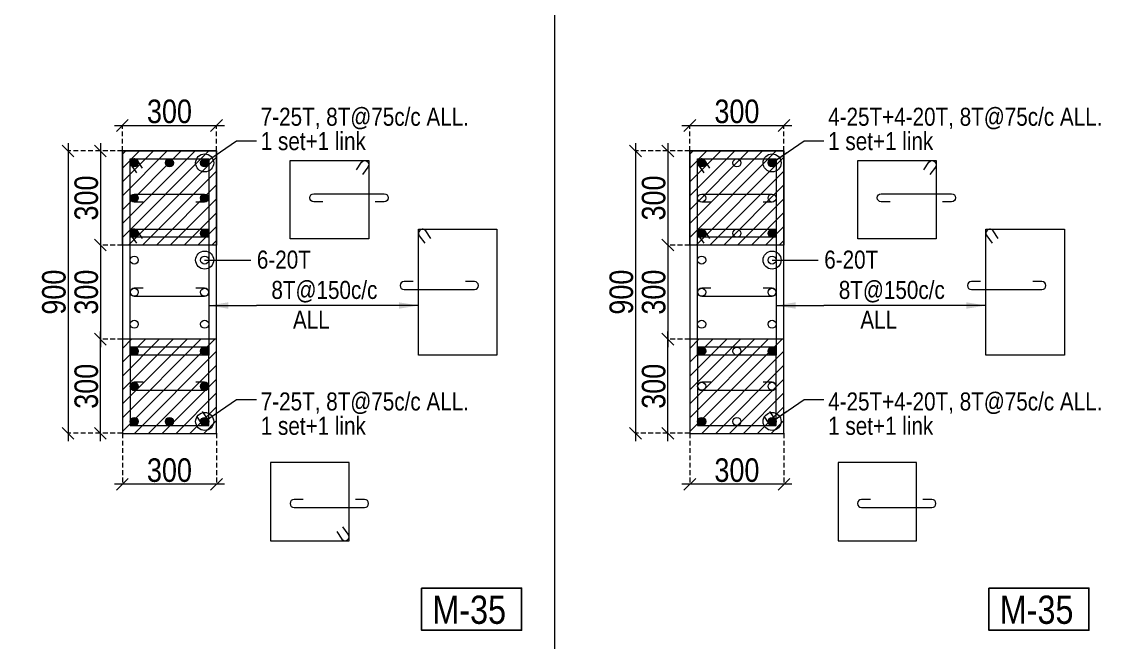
# Model space of a CAD drawing. Header units: millimetres. Extents: x 1112055 to 3390982, y -148532 to 766891.
# Drawn here: x 2107489 to 2121378, y 155089 to 162999 of the extents above; entities that cross this region are included whole.
import ezdxf
from ezdxf.enums import TextEntityAlignment as Align

# ---------------------------------------------------------------- set-up
doc = ezdxf.new("R2010")
doc.units = ezdxf.units.MM
doc.header["$PDMODE"] = 35
doc.header["$PDSIZE"] = -25
doc.linetypes.add('DASHED2', pattern=[0.375, 0.25, -0.125])
for name, color, linetype, lineweight in [('B COL', 1, 'Continuous', 30), ('B COL. SIZE DIM', 220, 'Continuous', 25), ('B COLSCH', 204, 'Continuous', 20), ('B STEEL', 34, 'Continuous', 15), ('B TITLE BLOCK', 250, 'Continuous', 0), ('B-ST TEXT', 7, 'Continuous', 9), ('F HATCH', 251, 'Continuous', 18)]:
    doc.layers.add(name, color=color, linetype=linetype, lineweight=lineweight)
doc.layers.add('B TEXT', color=7, linetype='Continuous')
doc.styles.add('dim inside', font='romans.shx', dxfattribs={"width": 0.8, "height": 125})
doc.styles.add('SWINC', font='swissc.ttf')
doc.styles.add('TAHOMA', font='tahoma.ttf')
doc.dimstyles.new('dim inside', dxfattribs={"dimtxt": 125, "dimasz": 100, "dimexe": 0, "dimexo": 0, "dimgap": 10, "dimtad": 0, "dimdec": 0, "dimzin": 0, "dimdsep": 46, "dimtxsty": 'dim inside', "dimblk": 'SMALL', "dimcen": 0.09, "dimadec": 0, "dimazin": 0, "dimtfac": 1, "dimtdec": 0, "dimtofl": 0, "dimtmove": 0, "dimatfit": 3, "dimfxl": 1, "dimtolj": 1, "dimtzin": 0, "dimarcsym": 2})
doc.dimstyles.new('PARESH', dxfattribs={"dimscale": 0, "dimtxt": 300, "dimasz": 150, "dimexe": 150, "dimexo": 150, "dimgap": 25, "dimtad": 1, "dimdec": 0, "dimzin": 0, "dimdsep": 46, "dimtxsty": 'TAHOMA', "dimblk": 'ARCHTICK', "dimcen": 100, "dimdle": 150, "dimclrd": 251, "dimclre": 251, "dimclrt": 6, "dimadec": 0, "dimazin": 0, "dimtfac": 1, "dimtdec": 0, "dimtix": 1, "dimtofl": 0, "dimtmove": 0, "dimatfit": 2, "dimfxl": 0.18, "dimtolj": 1, "dimtzin": 0, "dimlwd": 9, "dimlwe": 9, "dimarcsym": 0})
pattern_1 = [(45, (1207859.92, 88950.04), (-88.388348, 88.388348), [])]
pattern_2 = [(45, (1215093.46, 88950.04), (-88.388348, 88.388348), [])]

# ---------------------------------------------------------------- blocks, each defined once
blk = doc.blocks.new('_Oblique')
at = {"color": 0, "linetype": 'ByBlock', "lineweight": -2}
blk.add_line((-0.5, -0.5), (0.5, 0.5), dxfattribs=at)
blk = doc.blocks.new('*D342')
at = {"layer": 'B COL. SIZE DIM', "color": 250, "lineweight": 9, "ltscale": 250, "transparency": 16777216}
blk.add_line((2108672, 161676), (2110072, 161676), dxfattribs=at)
at = {"layer": 'B COL. SIZE DIM', "color": 250, "linetype": 'DASHED2', "lineweight": 9, "ltscale": 250, "transparency": 16777216}
for p, q in [((2108772, 161352), (2108772, 161676)), ((2109972, 161352), (2109972, 161676))]:
    blk.add_line(p, q, dxfattribs=at)
at = {"layer": 'Defpoints', "color": 0, "ltscale": 250, "transparency": 16777216}
for p in [(2109972, 161676), (2108772, 161352), (2109972, 161352)]:
    blk.add_point(p, dxfattribs=at)
at = {"layer": 'B COL. SIZE DIM', "color": 250, "lineweight": 9, "ltscale": 250, "transparency": 16777216, "xscale": 150, "yscale": 150, "zscale": 150, "rotation": 180}
blk.add_blockref('_Oblique', (2108772, 161676), dxfattribs=at)
at = {"layer": 'B COL. SIZE DIM', "color": 250, "lineweight": 9, "ltscale": 250, "transparency": 16777216, "xscale": 150, "yscale": 150, "zscale": 150}
blk.add_blockref('_Oblique', (2109972, 161676), dxfattribs=at)
at = {"layer": 'B COL. SIZE DIM', "color": 6, "ltscale": 250, "transparency": 16777216, "insert": (2109372, 161855), "char_height": 300, "attachment_point": 5, "style": 'SWINC'}
blk.add_mtext('\\A1;300', dxfattribs=at)
blk = doc.blocks.new('*D343')
at = {"layer": 'B COL. SIZE DIM', "color": 250, "lineweight": 9, "ltscale": 250, "transparency": 16777216}
blk.add_line((2108492, 160252), (2108492, 158852), dxfattribs=at)
at = {"layer": 'B COL. SIZE DIM', "color": 250, "linetype": 'DASHED2', "lineweight": 9, "ltscale": 250, "transparency": 16777216}
for p, q in [((2108772, 160152), (2108492, 160152)), ((2108772, 158952), (2108492, 158952))]:
    blk.add_line(p, q, dxfattribs=at)
at = {"layer": 'Defpoints', "color": 0, "ltscale": 250, "transparency": 16777216}
for p in [(2108772, 160152), (2108492, 158952), (2108772, 158952)]:
    blk.add_point(p, dxfattribs=at)
at = {"layer": 'B COL. SIZE DIM', "color": 250, "lineweight": 9, "ltscale": 250, "transparency": 16777216, "xscale": 150, "yscale": 150, "zscale": 150}
for p, rotation in [((2108492, 160152), 90), ((2108492, 158952), 270)]:
    blk.add_blockref('_Oblique', p, dxfattribs=dict(at, rotation=rotation))
at = {"layer": 'B COL. SIZE DIM', "color": 6, "ltscale": 250, "transparency": 16777216, "insert": (2108313, 159552), "char_height": 300, "attachment_point": 5, "rotation": 90, "style": 'SWINC'}
blk.add_mtext('\\A1;300', dxfattribs=at)
blk = doc.blocks.new('*D329')
at = {"layer": 'B COL. SIZE DIM', "color": 250, "lineweight": 9, "ltscale": 250, "transparency": 16777216}
blk.add_line((2108492, 161452), (2108492, 160052), dxfattribs=at)
at = {"layer": 'B COL. SIZE DIM', "color": 250, "linetype": 'DASHED2', "lineweight": 9, "ltscale": 250, "transparency": 16777216}
for p, q in [((2108772, 161352), (2108492, 161352)), ((2108772, 160152), (2108492, 160152))]:
    blk.add_line(p, q, dxfattribs=at)
at = {"layer": 'Defpoints', "color": 0, "ltscale": 250, "transparency": 16777216}
for p in [(2108772, 161352), (2108492, 160152), (2108772, 160152)]:
    blk.add_point(p, dxfattribs=at)
at = {"layer": 'B COL. SIZE DIM', "color": 250, "lineweight": 9, "ltscale": 250, "transparency": 16777216, "xscale": 150, "yscale": 150, "zscale": 150}
for p, rotation in [((2108492, 161352), 90), ((2108492, 160152), 270)]:
    blk.add_blockref('_Oblique', p, dxfattribs=dict(at, rotation=rotation))
at = {"layer": 'B COL. SIZE DIM', "color": 6, "ltscale": 250, "transparency": 16777216, "insert": (2108313, 160752), "char_height": 300, "attachment_point": 5, "rotation": 90, "style": 'SWINC'}
blk.add_mtext('\\A1;300', dxfattribs=at)
blk = doc.blocks.new('*D330')
at = {"layer": 'B COL. SIZE DIM', "color": 250, "lineweight": 9, "ltscale": 250, "transparency": 16777216}
blk.add_line((2108492, 157652), (2108492, 159052), dxfattribs=at)
at = {"layer": 'B COL. SIZE DIM', "color": 250, "linetype": 'DASHED2', "lineweight": 9, "ltscale": 250, "transparency": 16777216}
for p, q in [((2108772, 158952), (2108492, 158952)), ((2108772, 157752), (2108492, 157752))]:
    blk.add_line(p, q, dxfattribs=at)
at = {"layer": 'Defpoints', "color": 0, "ltscale": 250, "transparency": 16777216}
for p in [(2108492, 158952), (2108772, 158952), (2108772, 157752)]:
    blk.add_point(p, dxfattribs=at)
at = {"layer": 'B COL. SIZE DIM', "color": 250, "lineweight": 9, "ltscale": 250, "transparency": 16777216, "xscale": 150, "yscale": 150, "zscale": 150}
for p, rotation in [((2108492, 158952), 90), ((2108492, 157752), 270)]:
    blk.add_blockref('_Oblique', p, dxfattribs=dict(at, rotation=rotation))
at = {"layer": 'B COL. SIZE DIM', "color": 6, "ltscale": 250, "transparency": 16777216, "insert": (2108313, 158352), "char_height": 300, "attachment_point": 5, "rotation": 90, "style": 'SWINC'}
blk.add_mtext('\\A1;300', dxfattribs=at)
blk = doc.blocks.new('*D331')
at = {"layer": 'B COL. SIZE DIM', "color": 250, "lineweight": 9, "ltscale": 250, "transparency": 16777216}
blk.add_line((2108079, 161452), (2108079, 157652), dxfattribs=at)
at = {"layer": 'B COL. SIZE DIM', "color": 250, "linetype": 'DASHED2', "lineweight": 9, "ltscale": 250, "transparency": 16777216}
for p, q in [((2108772, 161352), (2108079, 161352)), ((2108772, 157752), (2108079, 157752))]:
    blk.add_line(p, q, dxfattribs=at)
at = {"layer": 'Defpoints', "color": 0, "ltscale": 250, "transparency": 16777216}
for p in [(2108772, 161352), (2108079, 157752), (2108772, 157752)]:
    blk.add_point(p, dxfattribs=at)
at = {"layer": 'B COL. SIZE DIM', "color": 250, "lineweight": 9, "ltscale": 250, "transparency": 16777216, "xscale": 150, "yscale": 150, "zscale": 150}
for p, rotation in [((2108079, 161352), 90), ((2108079, 157752), 270)]:
    blk.add_blockref('_Oblique', p, dxfattribs=dict(at, rotation=rotation))
at = {"layer": 'B COL. SIZE DIM', "color": 6, "ltscale": 250, "transparency": 16777216, "insert": (2107900, 159552), "char_height": 300, "attachment_point": 5, "rotation": 90, "style": 'SWINC'}
blk.add_mtext('\\A1;900', dxfattribs=at)
blk = doc.blocks.new('*D439')
at = {"layer": 'B COL. SIZE DIM', "color": 250, "linetype": 'DASHED2', "lineweight": 9, "ltscale": 250, "transparency": 16777216}
for p, q in [((2108772, 157752), (2108772, 157102)), ((2109972, 157752), (2109972, 157102))]:
    blk.add_line(p, q, dxfattribs=at)
at = {"layer": 'B COL. SIZE DIM', "color": 250, "lineweight": 9, "ltscale": 250, "transparency": 16777216}
blk.add_line((2110072, 157102), (2108672, 157102), dxfattribs=at)
at = {"layer": 'Defpoints', "color": 0, "ltscale": 250, "transparency": 16777216}
for p in [(2108772, 157752), (2109972, 157752), (2108772, 157102)]:
    blk.add_point(p, dxfattribs=at)
at = {"layer": 'B COL. SIZE DIM', "color": 250, "lineweight": 9, "ltscale": 250, "transparency": 16777216, "xscale": 150, "yscale": 150, "zscale": 150, "rotation": 180}
blk.add_blockref('_Oblique', (2108772, 157102), dxfattribs=at)
at = {"layer": 'B COL. SIZE DIM', "color": 250, "lineweight": 9, "ltscale": 250, "transparency": 16777216, "xscale": 150, "yscale": 150, "zscale": 150}
blk.add_blockref('_Oblique', (2109972, 157102), dxfattribs=at)
at = {"layer": 'B COL. SIZE DIM', "color": 6, "ltscale": 250, "transparency": 16777216, "insert": (2109372, 157281), "char_height": 300, "attachment_point": 5, "style": 'SWINC'}
blk.add_mtext('\\A1;300', dxfattribs=at)
blk = doc.blocks.new('_ArchTick')
at = {"color": 0, "linetype": 'ByBlock', "const_width": 0.15}
blk.add_lwpolyline([(-0.5, -0.5), (0.5, 0.5)], dxfattribs=at)
blk = doc.blocks.new('*D215')
at = {"layer": 'B COL. SIZE DIM', "color": 250, "lineweight": 9, "ltscale": 250, "transparency": 16777216}
blk.add_line((2115906, 161676), (2117306, 161676), dxfattribs=at)
at = {"layer": 'B COL. SIZE DIM', "color": 250, "linetype": 'DASHED2', "lineweight": 9, "ltscale": 250, "transparency": 16777216}
for p, q in [((2116006, 161352), (2116006, 161676)), ((2117206, 161352), (2117206, 161676))]:
    blk.add_line(p, q, dxfattribs=at)
at = {"layer": 'Defpoints', "color": 0, "ltscale": 250, "transparency": 16777216}
for p in [(2117206, 161676), (2116006, 161352), (2117206, 161352)]:
    blk.add_point(p, dxfattribs=at)
at = {"layer": 'B COL. SIZE DIM', "color": 250, "lineweight": 9, "ltscale": 250, "transparency": 16777216, "xscale": 150, "yscale": 150, "zscale": 150, "rotation": 180}
blk.add_blockref('_Oblique', (2116006, 161676), dxfattribs=at)
at = {"layer": 'B COL. SIZE DIM', "color": 250, "lineweight": 9, "ltscale": 250, "transparency": 16777216, "xscale": 150, "yscale": 150, "zscale": 150}
blk.add_blockref('_Oblique', (2117206, 161676), dxfattribs=at)
at = {"layer": 'B COL. SIZE DIM', "color": 6, "ltscale": 250, "transparency": 16777216, "insert": (2116606, 161855), "char_height": 300, "attachment_point": 5, "style": 'SWINC'}
blk.add_mtext('\\A1;300', dxfattribs=at)
blk = doc.blocks.new('*D216')
at = {"layer": 'B COL. SIZE DIM', "color": 250, "lineweight": 9, "ltscale": 250, "transparency": 16777216}
blk.add_line((2115725, 160252), (2115725, 158852), dxfattribs=at)
at = {"layer": 'B COL. SIZE DIM', "color": 250, "linetype": 'DASHED2', "lineweight": 9, "ltscale": 250, "transparency": 16777216}
for p, q in [((2116006, 160152), (2115725, 160152)), ((2116006, 158952), (2115725, 158952))]:
    blk.add_line(p, q, dxfattribs=at)
at = {"layer": 'Defpoints', "color": 0, "ltscale": 250, "transparency": 16777216}
for p in [(2116006, 160152), (2115725, 158952), (2116006, 158952)]:
    blk.add_point(p, dxfattribs=at)
at = {"layer": 'B COL. SIZE DIM', "color": 250, "lineweight": 9, "ltscale": 250, "transparency": 16777216, "xscale": 150, "yscale": 150, "zscale": 150}
for p, rotation in [((2115725, 160152), 90), ((2115725, 158952), 270)]:
    blk.add_blockref('_Oblique', p, dxfattribs=dict(at, rotation=rotation))
at = {"layer": 'B COL. SIZE DIM', "color": 6, "ltscale": 250, "transparency": 16777216, "insert": (2115546, 159552), "char_height": 300, "attachment_point": 5, "rotation": 90, "style": 'SWINC'}
blk.add_mtext('\\A1;300', dxfattribs=at)
blk = doc.blocks.new('*D217')
at = {"layer": 'B COL. SIZE DIM', "color": 250, "lineweight": 9, "ltscale": 250, "transparency": 16777216}
blk.add_line((2115725, 161452), (2115725, 160052), dxfattribs=at)
at = {"layer": 'B COL. SIZE DIM', "color": 250, "linetype": 'DASHED2', "lineweight": 9, "ltscale": 250, "transparency": 16777216}
for p, q in [((2116006, 161352), (2115725, 161352)), ((2116006, 160152), (2115725, 160152))]:
    blk.add_line(p, q, dxfattribs=at)
at = {"layer": 'Defpoints', "color": 0, "ltscale": 250, "transparency": 16777216}
for p in [(2116006, 161352), (2115725, 160152), (2116006, 160152)]:
    blk.add_point(p, dxfattribs=at)
at = {"layer": 'B COL. SIZE DIM', "color": 250, "lineweight": 9, "ltscale": 250, "transparency": 16777216, "xscale": 150, "yscale": 150, "zscale": 150}
for p, rotation in [((2115725, 161352), 90), ((2115725, 160152), 270)]:
    blk.add_blockref('_Oblique', p, dxfattribs=dict(at, rotation=rotation))
at = {"layer": 'B COL. SIZE DIM', "color": 6, "ltscale": 250, "transparency": 16777216, "insert": (2115546, 160752), "char_height": 300, "attachment_point": 5, "rotation": 90, "style": 'SWINC'}
blk.add_mtext('\\A1;300', dxfattribs=at)
blk = doc.blocks.new('*D218')
at = {"layer": 'B COL. SIZE DIM', "color": 250, "lineweight": 9, "ltscale": 250, "transparency": 16777216}
blk.add_line((2115725, 157652), (2115725, 159052), dxfattribs=at)
at = {"layer": 'B COL. SIZE DIM', "color": 250, "linetype": 'DASHED2', "lineweight": 9, "ltscale": 250, "transparency": 16777216}
for p, q in [((2116006, 158952), (2115725, 158952)), ((2116006, 157752), (2115725, 157752))]:
    blk.add_line(p, q, dxfattribs=at)
at = {"layer": 'Defpoints', "color": 0, "ltscale": 250, "transparency": 16777216}
for p in [(2115725, 158952), (2116006, 158952), (2116006, 157752)]:
    blk.add_point(p, dxfattribs=at)
at = {"layer": 'B COL. SIZE DIM', "color": 250, "lineweight": 9, "ltscale": 250, "transparency": 16777216, "xscale": 150, "yscale": 150, "zscale": 150}
for p, rotation in [((2115725, 158952), 90), ((2115725, 157752), 270)]:
    blk.add_blockref('_Oblique', p, dxfattribs=dict(at, rotation=rotation))
at = {"layer": 'B COL. SIZE DIM', "color": 6, "ltscale": 250, "transparency": 16777216, "insert": (2115546, 158352), "char_height": 300, "attachment_point": 5, "rotation": 90, "style": 'SWINC'}
blk.add_mtext('\\A1;300', dxfattribs=at)
blk = doc.blocks.new('*D219')
at = {"layer": 'B COL. SIZE DIM', "color": 250, "lineweight": 9, "ltscale": 250, "transparency": 16777216}
blk.add_line((2115313, 161452), (2115313, 157652), dxfattribs=at)
at = {"layer": 'B COL. SIZE DIM', "color": 250, "linetype": 'DASHED2', "lineweight": 9, "ltscale": 250, "transparency": 16777216}
for p, q in [((2116006, 161352), (2115313, 161352)), ((2116006, 157752), (2115313, 157752))]:
    blk.add_line(p, q, dxfattribs=at)
at = {"layer": 'Defpoints', "color": 0, "ltscale": 250, "transparency": 16777216}
for p in [(2116006, 161352), (2115313, 157752), (2116006, 157752)]:
    blk.add_point(p, dxfattribs=at)
at = {"layer": 'B COL. SIZE DIM', "color": 250, "lineweight": 9, "ltscale": 250, "transparency": 16777216, "xscale": 150, "yscale": 150, "zscale": 150}
for p, rotation in [((2115313, 161352), 90), ((2115313, 157752), 270)]:
    blk.add_blockref('_Oblique', p, dxfattribs=dict(at, rotation=rotation))
at = {"layer": 'B COL. SIZE DIM', "color": 6, "ltscale": 250, "transparency": 16777216, "insert": (2115134, 159552), "char_height": 300, "attachment_point": 5, "rotation": 90, "style": 'SWINC'}
blk.add_mtext('\\A1;900', dxfattribs=at)
blk = doc.blocks.new('*D434')
at = {"layer": 'B COL. SIZE DIM', "color": 250, "linetype": 'DASHED2', "lineweight": 9, "ltscale": 250, "transparency": 16777216}
for p, q in [((2116006, 157752), (2116006, 157102)), ((2117206, 157752), (2117206, 157102))]:
    blk.add_line(p, q, dxfattribs=at)
at = {"layer": 'B COL. SIZE DIM', "color": 250, "lineweight": 9, "ltscale": 250, "transparency": 16777216}
blk.add_line((2117306, 157102), (2115906, 157102), dxfattribs=at)
at = {"layer": 'Defpoints', "color": 0, "ltscale": 250, "transparency": 16777216}
for p in [(2116006, 157752), (2117206, 157752), (2116006, 157102)]:
    blk.add_point(p, dxfattribs=at)
at = {"layer": 'B COL. SIZE DIM', "color": 250, "lineweight": 9, "ltscale": 250, "transparency": 16777216, "xscale": 150, "yscale": 150, "zscale": 150, "rotation": 180}
blk.add_blockref('_Oblique', (2116006, 157102), dxfattribs=at)
at = {"layer": 'B COL. SIZE DIM', "color": 250, "lineweight": 9, "ltscale": 250, "transparency": 16777216, "xscale": 150, "yscale": 150, "zscale": 150}
blk.add_blockref('_Oblique', (2117206, 157102), dxfattribs=at)
at = {"layer": 'B COL. SIZE DIM', "color": 6, "ltscale": 250, "transparency": 16777216, "insert": (2116606, 157281), "char_height": 300, "attachment_point": 5, "style": 'SWINC'}
blk.add_mtext('\\A1;300', dxfattribs=at)

msp = doc.modelspace()

# ---------------------------------------------------------------- hatches: boundary and pattern name
at = {"layer": 'B STEEL', "lineweight": 13}
h = msp.add_hatch(color=256, dxfattribs=at)
h.dxf.hatch_style = 1
edge = h.paths.add_edge_path()
edge.add_arc((2108923.5, 161200.2), 51.4, 0, 360)
h = msp.add_hatch(color=256, dxfattribs=at)
h.dxf.hatch_style = 1
edge = h.paths.add_edge_path()
edge.add_arc((2109372.1, 161200.2), 51.4, 0, 360)
h = msp.add_hatch(color=256, dxfattribs=at)
h.dxf.hatch_style = 1
edge = h.paths.add_edge_path()
edge.add_arc((2109820.7, 161200.2), 51.4, 0, 360)
h = msp.add_hatch(color=256, dxfattribs=at)
h.dxf.hatch_style = 1
edge = h.paths.add_edge_path()
edge.add_arc((2116157.1, 161200.2), 51.4, 0, 360)
h = msp.add_hatch(color=256, dxfattribs=at)
h.dxf.hatch_style = 1
edge = h.paths.add_edge_path()
edge.add_arc((2117054.3, 161200.2), 51.4, 0, 360)
h = msp.add_hatch(color=256, dxfattribs=at)
h.dxf.hatch_style = 1
edge = h.paths.add_edge_path()
edge.add_arc((2108923.5, 160751.6), 51.4, 0, 360)
h = msp.add_hatch(color=256, dxfattribs=at)
h.dxf.hatch_style = 1
edge = h.paths.add_edge_path()
edge.add_arc((2109820.7, 160751.6), 51.4, 0, 360)
h = msp.add_hatch(color=256, dxfattribs=at)
h.dxf.hatch_style = 1
edge = h.paths.add_edge_path()
edge.add_arc((2108923.5, 160303), 51.4, 0, 360)
h = msp.add_hatch(color=256, dxfattribs=at)
h.dxf.hatch_style = 1
edge = h.paths.add_edge_path()
edge.add_arc((2109820.7, 160303), 51.4, 0, 360)
h = msp.add_hatch(color=256, dxfattribs=at)
h.dxf.hatch_style = 1
edge = h.paths.add_edge_path()
edge.add_arc((2116157.1, 160303), 51.4, 0, 360)
h = msp.add_hatch(color=256, dxfattribs=at)
h.dxf.hatch_style = 1
edge = h.paths.add_edge_path()
edge.add_arc((2117054.3, 160303), 51.4, 0, 360)
h = msp.add_hatch(color=256, dxfattribs=at)
h.dxf.hatch_style = 1
edge = h.paths.add_edge_path()
edge.add_arc((2108923.5, 158800.2), 51.4, 0, 360)
h = msp.add_hatch(color=256, dxfattribs=at)
h.dxf.hatch_style = 1
edge = h.paths.add_edge_path()
edge.add_arc((2109820.7, 158800.2), 51.4, 0, 360)
h = msp.add_hatch(color=256, dxfattribs=at)
h.dxf.hatch_style = 1
edge = h.paths.add_edge_path()
edge.add_arc((2116157.1, 158800.2), 51.4, 0, 360)
h = msp.add_hatch(color=256, dxfattribs=at)
h.dxf.hatch_style = 1
edge = h.paths.add_edge_path()
edge.add_arc((2117054.3, 158800.2), 51.4, 0, 360)
h = msp.add_hatch(color=256, dxfattribs=at)
h.dxf.hatch_style = 1
edge = h.paths.add_edge_path()
edge.add_arc((2108923.5, 158351.6), 51.4, 0, 360)
h = msp.add_hatch(color=256, dxfattribs=at)
h.dxf.hatch_style = 1
edge = h.paths.add_edge_path()
edge.add_arc((2109820.7, 158351.6), 51.4, 0, 360)
h = msp.add_hatch(color=256, dxfattribs=at)
h.dxf.hatch_style = 1
edge = h.paths.add_edge_path()
edge.add_arc((2108923.5, 157903), 51.4, 0, 360)
h = msp.add_hatch(color=256, dxfattribs=at)
h.dxf.hatch_style = 1
edge = h.paths.add_edge_path()
edge.add_arc((2109372.1, 157903), 51.4, 0, 360)
h = msp.add_hatch(color=256, dxfattribs=at)
h.dxf.hatch_style = 1
edge = h.paths.add_edge_path()
edge.add_arc((2109820.7, 157903), 51.4, 0, 360)
h = msp.add_hatch(color=256, dxfattribs=at)
h.dxf.hatch_style = 1
edge = h.paths.add_edge_path()
edge.add_arc((2116157.1, 157903), 51.4, 0, 360)
h = msp.add_hatch(color=256, dxfattribs=at)
h.dxf.hatch_style = 1
edge = h.paths.add_edge_path()
edge.add_arc((2117054.3, 157903), 51.4, 0, 360)
at = {"layer": 'F HATCH', "lineweight": 0}
h = msp.add_hatch(dxfattribs=at)
h.set_pattern_fill('ANSI31', color=250, scale=1000)
h.set_pattern_definition(pattern_1)
h.paths.add_polyline_path([(2108772.1, 161351.6), (2109972.1, 161351.6), (2109972.1, 160151.6), (2108772.1, 160151.6)])
h = msp.add_hatch(dxfattribs=at)
h.set_pattern_fill('ANSI31', color=250, scale=1000)
h.set_pattern_definition(pattern_2)
h.paths.add_polyline_path([(2116005.7, 161351.6), (2117205.7, 161351.6), (2117205.7, 160151.6), (2116005.7, 160151.6)])
h = msp.add_hatch(dxfattribs=at)
h.set_pattern_fill('ANSI31', color=250, scale=1000)
h.set_pattern_definition(pattern_1)
h.paths.add_polyline_path([(2108772.1, 157751.6), (2109972.1, 157751.6), (2109972.1, 158951.6), (2108772.1, 158951.6)])
h = msp.add_hatch(dxfattribs=at)
h.set_pattern_fill('ANSI31', color=250, scale=1000)
h.set_pattern_definition(pattern_2)
h.paths.add_polyline_path([(2116005.7, 157751.6), (2117205.7, 157751.6), (2117205.7, 158951.6), (2116005.7, 158951.6)])

# ---------------------------------------------------------------- linework, layer by layer
at = {"layer": 'B COL', "lineweight": 13}
for points in [[(2108772.1, 157751.6), (2109972.1, 157751.6), (2109972.1, 161351.6), (2108772.1, 161351.6)], [(2108772.1, 161351.6), (2109972.1, 161351.6), (2109972.1, 160151.6), (2108772.1, 160151.6)], [(2116005.7, 157751.6), (2117205.7, 157751.6), (2117205.7, 161351.6), (2116005.7, 161351.6)], [(2116005.7, 161351.6), (2117205.7, 161351.6), (2117205.7, 160151.6), (2116005.7, 160151.6)], [(2108772.1, 157751.6), (2109972.1, 157751.6), (2109972.1, 158951.6), (2108772.1, 158951.6)], [(2116005.7, 157751.6), (2117205.7, 157751.6), (2117205.7, 158951.6), (2116005.7, 158951.6)]]:
    msp.add_lwpolyline(points, close=True, dxfattribs=at)
at = {"layer": 'B COLSCH', "color": 250, "lineweight": 0}
msp.add_line((2114280.2, 196077.4), (2114280.2, 139385.8), dxfattribs=at)
at = {"layer": 'B STEEL', "lineweight": 13}
for points in [[(2108872.1, 161251.6), (2109872.1, 161251.6), (2109872.1, 160251.6), (2108872.1, 160251.6)], [(2116105.7, 161251.6), (2117105.7, 161251.6), (2117105.7, 160251.6), (2116105.7, 160251.6)], [(2110912.8, 161230), (2111912.8, 161230), (2111912.8, 160230), (2110912.8, 160230)], [(2118146.3, 161230), (2119146.3, 161230), (2119146.3, 160230), (2118146.3, 160230)], [(2108872.1, 157851.6), (2109872.1, 157851.6), (2109872.1, 158851.6), (2108872.1, 158851.6)], [(2116105.7, 157851.6), (2117105.7, 157851.6), (2117105.7, 158851.6), (2116105.7, 158851.6)], [(2110662.2, 156382), (2111662.2, 156382), (2111662.2, 157382), (2110662.2, 157382)], [(2117895.8, 156382), (2118895.8, 156382), (2118895.8, 157382), (2117895.8, 157382)]]:
    msp.add_lwpolyline(points, close=True, dxfattribs=at)
for points in [[(2109029.1, 161131.4), (2108964.4, 161231.4, 1), (2108882.7, 161169), (2108951.7, 161074.1)], [(2116262.7, 161131.4), (2116197.9, 161231.4, 1), (2116116.2, 161169), (2116185.3, 161074.1)], [(2111755.7, 161109.8), (2111820.5, 161209.8, -1), (2111902.2, 161147.4), (2111833.2, 161052.5)], [(2118989.3, 161109.8), (2119054, 161209.8, -1), (2119135.7, 161147.4), (2119066.7, 161052.5)], [(2109715.1, 157971.8), (2109779.9, 157871.8, 1), (2109861.6, 157934.3), (2109792.5, 158029.1)], [(2116948.7, 157971.8), (2117013.4, 157871.8, 1), (2117095.1, 157934.3), (2117026.1, 158029.1)], [(2111505.2, 156502.2), (2111570, 156402.2, 1), (2111651.7, 156464.6), (2111582.7, 156559.5)]]:
    msp.add_lwpolyline(points, format="xyb", dxfattribs=at)
at = {"layer": 'B STEEL', "color": 34, "lineweight": 9, "ltscale": 0.5}
for points in [[(2109038.1, 160700.2), (2108923.5, 160700.2, -1), (2108923.5, 160803), (2109820.7, 160803, -1), (2109820.7, 160700.2), (2109706.2, 160700.2)], [(2111326.4, 160703.3), (2111211.8, 160703.3, -1), (2111211.8, 160806.2), (2112109, 160806.2, -1), (2112109, 160703.3), (2111994.5, 160703.3)], [(2116271.7, 160700.2), (2116157.1, 160700.2, -1), (2116157.1, 160803), (2117054.3, 160803, -1), (2117054.3, 160700.2), (2116939.7, 160700.2)], [(2118559.9, 160703.3), (2118445.4, 160703.3, -1), (2118445.4, 160806.2), (2119342.6, 160806.2, -1), (2119342.6, 160703.3), (2119228, 160703.3)], [(2109038.1, 158403), (2108923.5, 158403, 1), (2108923.5, 158300.2), (2109820.7, 158300.2, 1), (2109820.7, 158403), (2109706.2, 158403)], [(2116271.7, 158403), (2116157.1, 158403, 1), (2116157.1, 158300.2), (2117054.3, 158300.2, 1), (2117054.3, 158403), (2116939.7, 158403)], [(2111075.9, 156908.7), (2110961.3, 156908.7, 1), (2110961.3, 156805.8), (2111858.5, 156805.8, 1), (2111858.5, 156908.7), (2111743.9, 156908.7)], [(2118309.4, 156908.7), (2118194.9, 156908.7, 1), (2118194.9, 156805.8), (2119092.1, 156805.8, 1), (2119092.1, 156908.7), (2118977.5, 156908.7)]]:
    msp.add_lwpolyline(points, format="xyb", dxfattribs=at)
at = {"layer": 'B STEEL', "color": 3, "lineweight": 13}
for points in [[(2109872.1, 158748.8), (2108872.1, 158748.8), (2108872.1, 160354.5), (2109872.1, 160354.5)], [(2113546.9, 158748.8), (2112546.9, 158748.8), (2112546.9, 160354.5), (2113546.9, 160354.5)], [(2117105.7, 158748.8), (2116105.7, 158748.8), (2116105.7, 160354.5), (2117105.7, 160354.5)], [(2120780.4, 158748.8), (2119780.4, 158748.8), (2119780.4, 160354.5), (2120780.4, 160354.5)]]:
    msp.add_lwpolyline(points, close=True, dxfattribs=at)
for points in [[(2109029.1, 160234.3), (2108964.4, 160334.3, 1), (2108882.7, 160271.8), (2108951.7, 160176.9)], [(2112703.9, 160234.3), (2112639.1, 160334.3, 1), (2112557.4, 160271.8), (2112626.4, 160176.9)], [(2116262.7, 160234.3), (2116197.9, 160334.3, 1), (2116116.2, 160271.8), (2116185.3, 160176.9)], [(2119937.4, 160234.3), (2119872.7, 160334.3, 1), (2119791, 160271.8), (2119860, 160176.9)], [(2109038.1, 159602.4), (2108923.5, 159602.4, 1), (2108923.5, 159499.6), (2109820.7, 159499.6, 1), (2109820.7, 159602.4), (2109706.2, 159602.4)], [(2112477.5, 159687.4), (2112363, 159687.4, 1), (2112363, 159584.6), (2113260.2, 159584.6, 1), (2113260.2, 159687.4), (2113145.6, 159687.4)], [(2116271.7, 159602.4), (2116157.1, 159602.4, 1), (2116157.1, 159499.6), (2117054.3, 159499.6, 1), (2117054.3, 159602.4), (2116939.7, 159602.4)], [(2119711.1, 159687.4), (2119596.5, 159687.4, 1), (2119596.5, 159584.6), (2120493.7, 159584.6, 1), (2120493.7, 159687.4), (2120379.1, 159687.4)]]:
    msp.add_lwpolyline(points, format="xyb", dxfattribs=at)
at = {"layer": 'B STEEL', "lineweight": 13}
for centre in [(2108923.5, 161200.2), (2109372.1, 161200.2), (2109820.7, 161200.2), (2116157.1, 161200.2), (2116605.7, 161200.2), (2117054.3, 161200.2), (2108923.5, 160751.6), (2109820.7, 160751.6), (2116157.1, 160751.6), (2117054.3, 160751.6), (2108923.5, 160303), (2109820.7, 160303), (2116157.1, 160303), (2116605.7, 160303), (2117054.3, 160303), (2108923.5, 159960.2), (2109820.7, 159960.2), (2116157.1, 159960.2), (2117054.3, 159960.2), (2108923.5, 159551), (2109820.7, 159551), (2116157.1, 159551), (2117054.3, 159551), (2108923.5, 159143), (2109820.7, 159143), (2116157.1, 159143), (2117054.3, 159143), (2108923.5, 158800.2), (2109820.7, 158800.2), (2116157.1, 158800.2), (2116605.7, 158800.2), (2117054.3, 158800.2), (2108923.5, 158351.6), (2109820.7, 158351.6), (2116157.1, 158351.6), (2117054.3, 158351.6), (2108923.5, 157903), (2109372.1, 157903), (2109820.7, 157903), (2116157.1, 157903), (2116605.7, 157903), (2117054.3, 157903)]:
    msp.add_circle(centre, 51.4, dxfattribs=at)
at = {"layer": 'B TEXT', "color": 1}
for points in [[(2112586.1, 155779.8), (2113860.7, 155779.8), (2113860.7, 155241.9), (2112586.1, 155241.9)], [(2119819.7, 155779.8), (2121094.3, 155779.8), (2121094.3, 155241.9), (2119819.7, 155241.9)]]:
    msp.add_lwpolyline(points, close=True, dxfattribs=at)

# ---------------------------------------------------------------- texts
at = {"layer": 'B TEXT', "lineweight": 15, "style": 'SWINC'}
for s, p in [('7-25T, 8T@75c/c ALL.', (2110535.7, 161604.1)), ('4-25T+4-20T, 8T@75c/c ALL.', (2117769.3, 161604.1)), ('1 set+1 link', (2110535.7, 161293.9)), ('1 set+1 link', (2117769.3, 161293.9)), ('6-20T', (2110486.1, 159782.9)), ('6-20T', (2117719.7, 159782.9)), ('8T@150c/c', (2110671.6, 159396.4)), ('8T@150c/c', (2117905.2, 159396.4)), ('ALL', (2110946.2, 159015.7)), ('ALL', (2118179.7, 159015.7)), ('7-25T, 8T@75c/c ALL.', (2110535.7, 157974.4)), ('4-25T+4-20T, 8T@75c/c ALL.', (2117769.3, 157974.4)), ('1 set+1 link', (2110535.7, 157664.1)), ('1 set+1 link', (2117769.3, 157664.1))]:
    msp.add_text(s, height=230, dxfattribs=at).set_placement(p, align=Align.BOTTOM_LEFT)
at = {"layer": 'B TEXT', "color": 1, "style": 'SWINC'}
for p in [(2112723.5, 155215.3), (2119957, 155215.3)]:
    msp.add_text('M-35', height=360, dxfattribs=at).set_placement(p, align=Align.BOTTOM_LEFT)
at = {"layer": 'B TITLE BLOCK', "color": 251, "insert": (2303667.7, 156603.8), "char_height": 222.806, "attachment_point": 2, "style": 'SWINC'}
msp.add_mtext_dynamic_manual_height_columns('\\pxsm1,qj;{\\fBankGothic Lt BT|b0|i0|c0|p34;BHOOMI\\P\\ps*,q*;\\fGost|b0|i0|c0|p2;\\H0.8x;- CONSULTANTS -\\C1; }', width=582591.087, gutter_width=0, heights=[81948.1], dxfattribs=at)

# ---------------------------------------------------------------- dimensions: what is measured, and where the dimension line sits
at = {"layer": 'B COL. SIZE DIM', "color": 250, "ltscale": 250}
for base, p1, p2, picture, middle in [((2109972.1, 161676.5), (2108772.1, 161351.6), (2109972.1, 161351.6), '*D342', (2109372.1, 161855.3)), ((2117205.7, 161676.5), (2116005.7, 161351.6), (2117205.7, 161351.6), '*D215', (2116605.7, 161855.3)), ((2108772.1, 157102.1), (2109972.1, 157751.6), (2108772.1, 157751.6), '*D439', (2109372.1, 157280.9)), ((2116005.7, 157102.1), (2117205.7, 157751.6), (2116005.7, 157751.6), '*D434', (2116605.7, 157280.9))]:
    dim = msp.add_linear_dim(base=base, p1=p1, p2=p2, dimstyle='dim inside', override={"dimtxt": 300, "dimasz": 150, "dimgap": 25, "dimtad": 3, "dimlfac": 0.25, "dimtxsty": 'SWINC', "dimblk1": 'Oblique', "dimblk2": 'Oblique', "dimsah": 1, "dimdle": 100, "dimclrd": 250, "dimclre": 250, "dimclrt": 6, "dimfxl": 1000, "dimlwd": 9, "dimlwe": 9}, dxfattribs=at)
    dim.commit()
    dim.dimension.update_dxf_attribs({"geometry": picture, "text_midpoint": middle})
for base, p1, p2, angle, picture, middle in [((2108079.4, 157751.6), (2108772.1, 161351.6), (2108772.1, 157751.6), 90, '*D331', (2107900.4, 159551.6)), ((2108491.6, 160151.6), (2108772.1, 161351.6), (2108772.1, 160151.6), 90, '*D329', (2108312.8, 160751.6)), ((2115313, 157751.6), (2116005.7, 161351.6), (2116005.7, 157751.6), 90, '*D219', (2115134, 159551.6)), ((2115725.2, 160151.6), (2116005.7, 161351.6), (2116005.7, 160151.6), 90, '*D217', (2115546.4, 160751.6)), ((2108491.6, 158951.6), (2108772.1, 160151.6), (2108772.1, 158951.6), 90, '*D343', (2108312.8, 159551.6)), ((2115725.2, 158951.6), (2116005.7, 160151.6), (2116005.7, 158951.6), 90, '*D216', (2115546.4, 159551.6)), ((2108491.6, 158951.6), (2108772.1, 157751.6), (2108772.1, 158951.6), 270, '*D330', (2108312.8, 158351.6)), ((2115725.2, 158951.6), (2116005.7, 157751.6), (2116005.7, 158951.6), 270, '*D218', (2115546.4, 158351.6))]:
    dim = msp.add_linear_dim(base=base, p1=p1, p2=p2, angle=angle, dimstyle='dim inside', override={"dimtxt": 300, "dimasz": 150, "dimgap": 25, "dimtad": 3, "dimlfac": 0.25, "dimtxsty": 'SWINC', "dimblk1": 'Oblique', "dimblk2": 'Oblique', "dimsah": 1, "dimdle": 100, "dimclrd": 250, "dimclre": 250, "dimclrt": 6, "dimfxl": 1000, "dimlwd": 9, "dimlwe": 9}, dxfattribs=at)
    dim.commit()
    dim.dimension.update_dxf_attribs({"geometry": picture, "text_midpoint": middle})

# ---------------------------------------------------------------- leaders
at = {"layer": 'B-ST TEXT', "lineweight": 15}
for points, override in [([(2109820.7, 161200.2), (2110227.9, 161479.8), (2110482.3, 161479.8)], {"dimscale": 1, "dimasz": 230, "dimtad": 0, "dimclrd": 0, "dimldrblk": 'Origin', "dimtfill": 2}), ([(2117054.3, 161200.2), (2117461.4, 161479.8), (2117715.9, 161479.8)], {"dimscale": 1, "dimasz": 230, "dimtad": 0, "dimclrd": 0, "dimldrblk": 'Origin', "dimtfill": 2}), ([(2109820.7, 159960.2), (2110409.1, 159960.2)], {"dimscale": 1, "dimasz": 230, "dimtad": 0, "dimclrd": 0, "dimldrblk": 'Origin', "dimtfill": 2}), ([(2117054.3, 159960.2), (2117642.7, 159960.2)], {"dimscale": 1, "dimasz": 230, "dimtad": 0, "dimclrd": 0, "dimldrblk": 'Origin', "dimtfill": 2}), ([(2109872.1, 159381.5), (2110481.3, 159381.5)], {"dimscale": 1, "dimasz": 250, "dimtad": 0, "dimclrd": 0, "dimtfill": 2}), ([(2112546.9, 159381.5), (2110481.3, 159381.5)], {"dimscale": 1, "dimasz": 250, "dimtad": 0, "dimclrd": 0, "dimtfill": 2}), ([(2117105.7, 159381.5), (2117714.9, 159381.5)], {"dimscale": 1, "dimasz": 250, "dimtad": 0, "dimclrd": 0, "dimtfill": 2}), ([(2119780.4, 159381.5), (2117714.9, 159381.5)], {"dimscale": 1, "dimasz": 250, "dimtad": 0, "dimclrd": 0, "dimtfill": 2}), ([(2109820.7, 157903), (2110227.9, 158182.6), (2110482.3, 158182.6)], {"dimscale": 1, "dimasz": 230, "dimtad": 0, "dimclrd": 0, "dimldrblk": 'Origin', "dimtfill": 2}), ([(2117054.3, 157903), (2117461.4, 158182.6), (2117715.9, 158182.6)], {"dimscale": 1, "dimasz": 230, "dimtad": 0, "dimclrd": 0, "dimldrblk": 'Origin', "dimtfill": 2})]:
    msp.add_leader(points, dimstyle='PARESH', override=override, dxfattribs=at)

doc.saveas('drawing.dxf')
